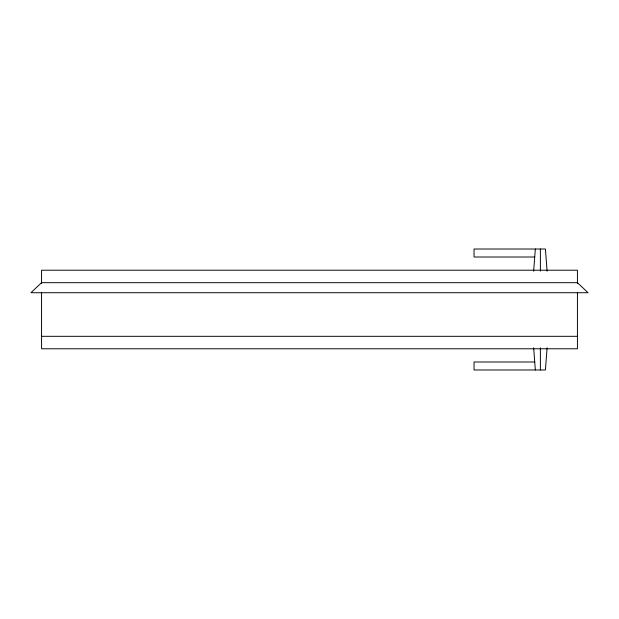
<?xml version="1.0" encoding="UTF-8"?>
<svg xmlns="http://www.w3.org/2000/svg" width="619" height="619" viewBox="0 0 619 619"><rect width="100%" height="100%" fill="white"/><g stroke="black" fill="none" stroke-linecap="round" stroke-linejoin="round"><path stroke-width="0.93" d="M533.648 271.261L535.334 249.016M547.095 347.839L545.424 369.984L474.046 369.984L474.046 361.991L534.723 361.991M534.723 257.009L474.046 257.009L474.046 249.016L545.424 249.016L547.095 271.161M41.566 336.318L577.434 336.318M533.648 347.739L535.334 369.984M577.434 283.634L577.434 270.217L41.566 270.217L41.566 283.634M577.434 292.253L577.434 348.783L41.566 348.783L41.566 292.253M540.379 249.016L540.379 271.161M540.379 347.839L540.379 369.984M41.566 282.682L30.95 292.725L588.05 292.725L577.434 282.682L41.566 282.682"/></g></svg>
